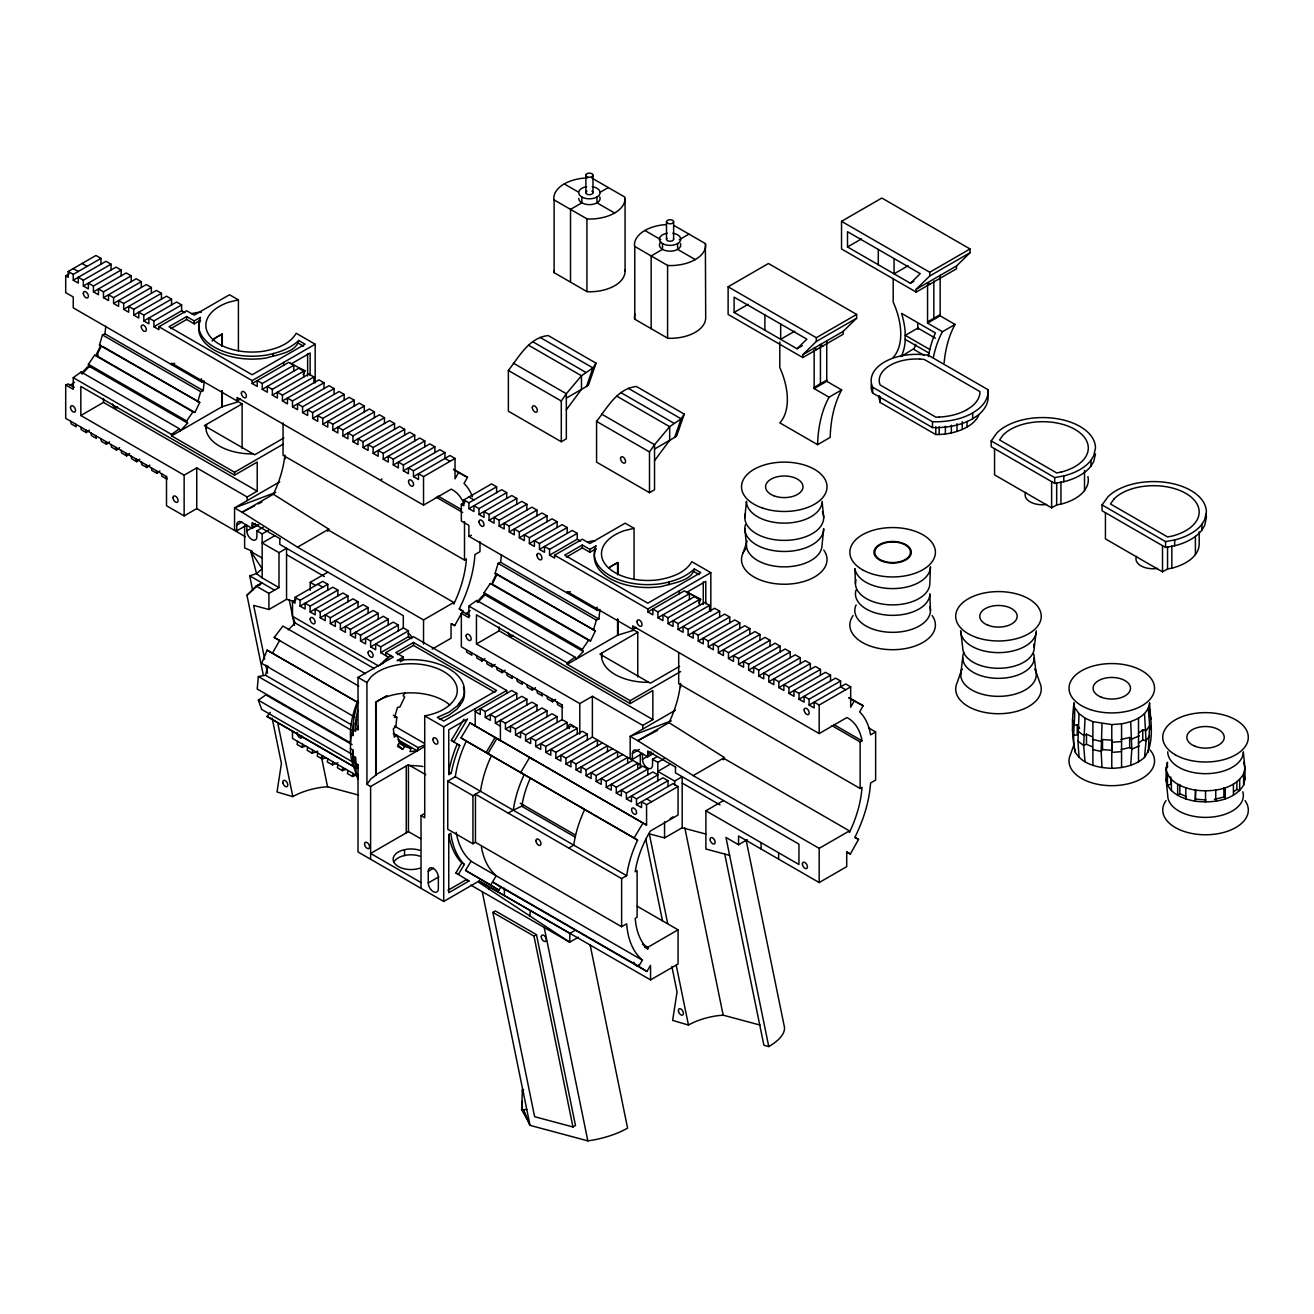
<?xml version="1.0" encoding="UTF-8"?>
<svg xmlns="http://www.w3.org/2000/svg" width="1314" height="1314" viewBox="0 0 1314 1314"><rect width="100%" height="100%" fill="white"/><g stroke="black" fill="none" stroke-linecap="round" stroke-linejoin="round"><path stroke-width="1.5" d="M274.774 535.685L262.176 542.961L278.995 552.668L278.995 587.588L262.176 577.881L262.176 533.895L268.483 530.265M664.112 758.687L657.821 762.317L657.821 780.812M928.16 355.158L987.997 389.7L987.997 395.514A52.445 30.288 0 0 1 977.567 415.503L972.656 418.772A52.445 30.271 0 0 1 932.48 427.576L872.644 393.034L872.644 387.203A45.399 26.214 0 0 1 928.095 355.207M978.963 414.6A44.397 25.639 0 0 1 971.145 424.356C960.977 431.731 948.15 434.54 935.765 434.556L880.117 402.429L879.329 395.925M880.117 402.429L880.117 396.614M932.48 427.576L932.48 421.761L872.644 387.203M935.765 434.556L935.765 426.804M939.198 434.54L939.198 426.787M945.374 433.998L945.374 426.229M951.352 432.963L951.352 425.194M957.019 431.435L957.019 423.683M962.259 429.481L962.259 421.728M967.005 427.099L967.005 421.285M972.656 418.772L972.738 412.908L977.567 409.689A52.445 30.288 0 0 0 987.997 389.7M1121.565 767.573L1121.565 723.833C1133.144 721.764 1148.124 716.229 1149.586 702.76C1150.144 720.433 1155.334 741.95 1144.527 757.39C1135.657 765.405 1123.421 768.017 1111.775 768.312C1098.373 767.885 1082.588 764.6 1075.263 752.134C1071.501 735.971 1072.043 719.136 1073.981 702.76C1076.445 718.922 1071.189 735.758 1075.263 752.134M578.357 937.194L569.701 942.187L489.038 889.102L489.054 886.868M879.329 399.801L879.362 396.056M1092.887 765.389L1092.887 721.665L1085.052 718.183L1079.04 713.666L1075.263 708.41M575.056 930.361L569.898 933.351L569.701 942.187L470.806 885.094M1111.775 768.312L1111.775 724.589L1092.887 721.665M590.117 944.815L627.583 1128.102A52.445 21.402 -11.6 0 1 587.834 1140.864L530.035 1125.375A45.399 18.527 -11.6 0 1 528.852 1122.353L521.658 1109.821L522.43 1089.06M1138.515 761.923L1138.515 718.183M1102.003 723.833L1101.165 751.493L1102.003 767.573M1079.04 757.39L1077.973 741.227L1079.04 713.666M1130.681 765.389L1131.83 749.161L1130.681 721.665M1073.932 713.453L1074.261 709.363M1085.052 718.183L1083.656 745.498L1085.052 761.923M1148.305 752.134L1149.619 725.722L1148.305 708.41M526.766 1109.443L521.658 1109.821L522.381 1101.789M351.709 725.016L265.51 675.248L258.349 676.546L257.216 689.012L350.46 742.837L351.429 732.161M1144.527 757.39L1146.054 740.768L1144.527 713.666M522.348 1101.132L521.658 1109.821M523.087 1093.396L523.448 1089.52M744.841 517.617L746.467 501.307A37.81 21.829 0 0 0 782.635 523.103A37.81 21.829 0 0 0 821.94 503.196M161.458 473.648L161.918 476.259L166.944 479.167L166.5 476.555L65.7 418.361L65.7 384.953L73.256 389.322L73.256 377.676L81.09 371.977L179.361 428.725L180.314 430.811L187.606 423.108L89.336 366.376L88.383 364.274L94.641 355.108L192.928 411.857L194.915 412.465L199.728 402.462L99.453 345.106L102.476 334.939L104.972 333.871L105.793 326.168M197.724 401.854L200.746 391.687L203.243 390.619L204.278 380.994L201.781 382.046L73.256 307.854L73.256 296.964L65.7 292.595L65.7 275.841L69.166 273.838M393.346 715.21L396.844 717.23L395.826 726.872L393.329 728.679L394.348 737.121L396.844 735.314L399.867 741.983L397.879 744.907L402.675 749.374L404.679 746.434L410.937 748.372L410.001 751.575L417.294 750.852L418.23 747.65L424.504 744.989M557.103 702.07L557.547 704.665L562.589 707.589L562.146 704.977L461.345 646.784L461.345 613.375L468.901 617.744L468.901 606.099L476.736 600.399L575.006 657.131L575.959 659.234L583.252 651.53L484.965 594.799L484.028 592.696L490.286 583.531L588.573 640.279L590.561 640.887L595.373 630.884L495.099 573.528L498.105 563.361L500.618 562.293L501.439 554.59M593.37 630.277L596.392 620.109L598.888 619.042L599.923 609.4L597.427 610.468L468.901 536.276L468.901 525.386L461.345 521.017L461.345 504.264L464.811 502.26M960.665 674.525L962.702 657.69M1034.249 647.621L1036.286 630.786M529.739 915.907L530.429 910.651M297.539 741.359L297.095 744.48L302.138 747.387L305.834 746.024M302.138 747.387L302.581 744.266M307.624 747.173L307.164 750.294L312.206 753.201L317.758 751.165M312.206 753.201L312.666 750.08M317.709 752.988L317.249 756.108L322.291 759.032L325.987 757.669M322.291 759.032L322.735 755.895M327.777 758.819L327.334 761.939L332.376 764.847L337.912 762.81M332.376 764.847L332.82 761.726M337.862 764.633L337.402 767.754L342.445 770.661L346.14 769.314M342.445 770.661L342.905 767.54M347.947 770.447L347.487 773.568L352.53 776.492L358.081 774.455M352.53 776.492L352.973 773.355M357.572 779.399L358.016 776.278L292.496 738.435L292.496 730.683M637.241 906.266L678.057 929.819L678.057 964.016L650.545 979.899L650.545 965.363L646.899 971.473L638.719 966.316L642.365 960.189L639.031 956.806A100.324 57.915 -60 0 1 627.041 927.733L626.663 923.791L621.621 926.715L475.454 842.323L472.941 843.785L447.746 829.233L447.746 781.107L455.301 776.738L456.089 771.991A83.833 48.404 -60 0 1 464.975 743.921L466.224 741.195L461.017 737.893L469.985 722.831L500.404 740.685L500.404 720.318L505.447 723.226L536.95 705.043L536.95 710.858M508.222 813.12L513.265 810.212L514.053 805.466A83.833 48.404 -60 0 1 522.923 777.379L524.187 774.669L520.705 772.468L529.69 757.39L533.156 759.607M475.454 842.323L475.454 794.198L621.621 878.59L626.663 875.682L627.451 870.936A83.833 48.404 -60 0 1 636.337 842.849L637.586 840.139L634.104 837.938L487.954 753.546L496.922 738.484L646.57 825.077L646.57 804.694L678.057 786.511L678.057 815.025L650.348 831.039A71.728 41.407 -60 0 0 635.22 871.773L637.109 870.689L637.109 917.238L635.22 918.338A88.202 50.918 -60 0 0 647.818 948.889L644.271 946.836M451.359 740.373L453.888 741.819L467.521 718.939L448.747 729.779L448.747 774.718L451.228 773.273L452.065 769.183A90.962 52.511 -60 0 1 458.964 747.354L459.752 745.531L451.359 740.373L463.957 719.234M915.792 344.317A65.454 37.794 60 0 1 914.15 348.473L901.059 356.603L901.552 355.749A65.454 37.794 60 0 0 905.116 342.034L905.116 331.161A65.454 37.794 60 0 0 901.552 313.34L935.404 332.951L934.927 333.97A171.395 98.961 60 0 0 929.803 349.508L928.883 353.712A171.395 98.961 60 0 0 928.341 356.57M205.97 426.656L205.855 427.149A46.335 26.756 0 0 0 252.173 453.905L253.044 453.839M601.598 655.078L601.5 655.571A46.335 26.756 0 0 0 647.818 682.327L648.673 682.262M1095.498 453.823L1093.724 461.592L1091.031 466.043A52.724 30.436 0 0 1 1063.782 481.745L1054.699 483.404L991.183 446.744L991.183 440.913L997.03 432.782A52.724 30.436 0 0 1 1056.39 418.608A52.724 30.436 0 0 1 1095.465 448.008L1093.724 455.777L1091.031 460.212A52.724 30.436 0 0 1 1063.782 475.931L1054.699 477.59L991.183 440.913M1242.765 791.767A37.81 21.829 0 0 1 1208.831 817.308A37.81 21.829 0 0 1 1167.735 795.561L1166.093 779.235L1166.093 768.148L1167.44 762.268L1167.44 767.803M1195.789 789.96L1195.329 801.228C1183.257 799.076 1167.62 793.295 1166.093 779.235M1166.093 768.148C1167.62 782.208 1183.257 787.989 1195.329 790.141L1195.329 801.228C1212.296 803.232 1233.747 800.965 1243.619 785.131L1243.619 774.045L1244.966 768.148L1243.34 751.838A37.81 21.829 0 0 1 1205.529 773.667A37.81 21.829 0 0 1 1167.735 751.838M1243.619 785.131L1244.966 779.235L1244.966 768.148L1243.619 762.268M265.51 675.248L267.892 665.853M566.334 398.109L586.504 386.464L592.926 367.904L596.047 363.19L548.168 335.546C528.967 337.714 519.112 356.735 508.37 370.466L508.37 411.2L561.292 441.75L566.334 438.843L566.334 393.74L581.461 375.755L592.926 367.904L540.005 337.353M596.047 363.19L588.491 385.018L586.504 386.464M654.536 449.027L674.69 437.398L681.128 418.821L684.249 414.107L636.37 386.464C617.169 388.632 607.314 407.652 596.572 421.383L596.572 462.134L649.494 492.684L654.536 489.777L654.536 444.674L669.664 426.672L681.128 418.821L628.207 388.271M684.249 414.107L676.694 435.936L674.69 437.398M742.968 553.145L747.157 541.105M1074.064 744.282L1070.467 754.597A42.771 24.687 0 0 0 1115.98 785.558A42.771 24.687 0 0 0 1150.128 750.064M356.948 701.857L267.087 650.151L261.7 663.373L354.928 717.214M327.777 531.332L328.796 529.148L273.345 494.228L242.105 512.263L234.549 507.894L234.549 529.575L236.75 530.856L246.818 525.042L246.818 530.856A7.128 4.123 60 0 0 251.861 539.578A7.128 4.123 60 0 0 256.903 536.67L256.903 530.856L263.211 527.21M657.279 756.552L652.549 759.278L652.549 765.093A7.128 4.123 60 0 1 647.506 768A7.128 4.123 60 0 1 642.464 759.278L642.464 753.464L632.395 759.278L630.178 757.997L630.178 736.316L637.75 740.685L668.99 722.651L724.425 757.57L723.423 759.738L723.423 758.145L849.419 830.891L849.419 832.485A88.202 50.918 -60 0 0 862.017 787.382L860.128 788.482L678.697 683.723L678.697 653.37M747.206 839.712L738.55 844.721L738.55 835.983L819.18 882.548L846.709 866.649L846.709 852.096L850.355 854.018L858.518 839.416L854.872 837.494L858.206 830.267A100.324 57.915 -60 0 0 870.197 787.349L870.591 782.963L875.633 780.056L875.633 731.947L868.57 727.874M100.718 345.467L96.71 353.795L98.238 355.223M94.641 355.108L96.645 355.733L101.441 345.73L99.453 345.106M492.356 582.217L496.363 573.889M490.286 583.531L492.29 584.155L497.086 574.152L595.373 630.884M273.345 494.228L274.051 492.75A82.01 47.337 -60 0 0 284.58 457.584M668.99 722.651L669.697 721.172A82.01 47.337 -60 0 0 680.209 686.007M303.041 374.424L304.996 370.942L302.483 369.48M472.383 496.692A83.833 48.404 -60 0 0 465.271 484.767L464.006 483.503L467.488 477.294L458.52 472.58L455.038 478.805L455.038 458.438L449.996 455.515L413.467 476.621L413.467 470.79L444.97 452.607L444.97 458.438L449.996 461.345M432.142 649.149L451.063 638.226L451.063 623.674L454.71 625.595L462.873 610.994L459.358 608.957M698.687 602.847L700.641 599.365L686.187 591.645M875.633 731.947L870.591 734.855L869.802 731.011A83.833 48.404 -60 0 0 860.916 713.19L859.652 711.925L863.134 705.717L854.166 701.003L850.684 707.228L850.684 686.861L845.641 683.937L809.096 705.043L809.096 699.212L840.599 681.03L840.599 686.861L845.641 689.768M272.507 653.107L279.668 640.444L274.248 637.487L282.871 626.022L365.555 673.754M447.746 781.107L472.941 795.66L480.497 791.291L481.285 786.544A83.833 48.404 -60 0 1 490.171 758.474L491.436 755.747L486.213 752.446L495.181 737.384M455.892 872.907L458.422 874.352L464.335 864.415L463.53 863.577A107.452 62.037 -60 0 1 451.228 836.246L450.801 833.273L448.747 834.472L448.747 892.732L468.983 881.037L455.892 872.907L461.822 862.953L461 862.132A107.452 62.037 -60 0 1 448.715 834.784M638.719 966.316L492.569 881.924L500.733 887.098L498.909 890.153L465.55 870.443L471.02 861.245L467.669 857.878A100.324 57.915 -60 0 1 456.204 832.353M498.909 890.153L490.746 884.979L496.216 875.797L492.881 872.43A100.324 57.915 -60 0 1 481.4 846.906M634.104 837.938L643.088 822.876M994.55 448.682L994.55 474.88L1051.627 507.828L1056.67 504.921L1060.956 504.133A45.579 26.313 0 0 0 1084.51 490.549L1086.76 486.821A45.579 26.313 0 0 0 1087.926 476.588M1102.068 504.937L1165.567 541.598L1174.667 539.955A52.724 30.436 0 0 0 1201.932 524.237L1204.61 519.786L1206.367 512.017A52.724 30.436 0 0 0 1167.275 482.616A52.724 30.436 0 0 0 1107.965 496.807L1102.068 504.937L1102.068 510.752L1165.567 547.429L1174.667 545.77A52.724 30.436 0 0 0 1201.932 530.051L1204.61 525.616L1206.367 517.847A52.724 30.436 0 0 0 1205.907 513.873M187.606 423.108L186.654 421.022L192.928 411.857M405.238 692.577L403.152 695.632L404.679 697.061L399.867 707.063L397.551 707.293L394.529 717.46L396.844 717.23M583.252 651.53L582.299 649.444L588.573 640.279M561.292 441.75L561.292 401.016L566.334 393.74L513.413 363.19M649.494 492.684L649.494 451.934L654.536 444.674L601.615 414.107M298.705 340.523C289.786 348.949 277.895 352.973 266.036 355.158A53.513 30.895 0 0 1 200.484 317.331L194.226 320.945L186.654 316.575L169.013 326.759L252.173 374.769L305.094 344.219L298.705 340.523C296.011 352.842 276.269 354.731 266.036 358.065A53.513 30.895 0 0 1 200.484 320.238L194.226 323.852L186.654 319.483L170.787 328.648M425.769 774.718L408.424 764.699L370.614 786.511L366.935 784.376L366.935 682.541L370.811 677.121A46.335 26.756 0 0 1 428.676 665.771A46.335 26.756 0 0 1 455.695 697.406C449.454 708.574 436.708 713.666 424.718 715.9L424.718 817.751L421.022 815.616L421.022 888.363M366.935 784.376L370.811 778.956L376.001 775.063L376.001 702.317L378.186 700.674A46.335 26.756 0 0 1 449.799 705.027M694.334 568.946C685.432 577.372 673.54 581.396 661.681 583.58A53.513 30.895 0 0 1 596.113 545.753L589.855 549.367L582.299 544.998L564.659 555.181L647.818 603.192L700.74 572.641L694.334 568.946C691.64 581.264 671.914 583.153 661.681 586.487A53.513 30.895 0 0 1 596.113 548.661L589.855 552.274L582.299 547.905L566.433 557.07M1114.124 498.86L1110.461 503.968L1167.555 536.933L1171.842 536.145A45.596 26.329 0 0 0 1187.593 494.475A45.596 26.329 0 0 0 1114.091 498.86M1121.499 741.572L1112.252 742.279L1111.775 740.242L1102.528 739.536L1101.165 741.441L1092.525 739.371M1102.528 739.536L1102.528 749.604L1101.165 751.493L1092.525 749.44M1149.619 725.722L1146.054 730.699L1142.753 729.911L1138.499 733.13M1149.619 735.774L1146.054 740.768L1142.753 739.979L1138.499 743.182M1195.329 790.141C1212.296 792.145 1233.747 789.878 1243.619 774.045M566.334 409.754L581.461 389.387L581.461 375.755L528.54 345.204M654.536 460.672L669.664 440.305L669.664 426.672L616.742 396.122M355.174 767.573L267.087 716.475L270.306 712.336M259.301 585.502L261.798 582.825L256.197 586.06L246.966 595.275L263.375 675.363M81.419 373.357L88.367 366.015L89.894 367.444M89.336 366.376L82.043 374.079L81.09 371.977M477.048 601.779L483.995 594.437M477.672 602.502L484.965 594.799M288.275 629.882L295.157 622.935L292.496 616.282L292.496 601.746L295.962 599.742M258.71 584.599L246.966 595.275M797.023 348.752L806.845 339.16L734.115 297.161L734.115 312.436L797.023 348.752L802.279 345.713M802.805 357.556L802.805 354.698L816.322 341.476L856.646 318.202L856.646 314.44L768.444 263.506L728.12 286.797L728.12 314.44L802.805 357.556L843.128 334.282L843.128 331.424L856.646 318.202M910.421 283.282L920.243 273.69L847.514 231.691L847.514 246.966L910.421 283.282L913.936 281.262M916.203 292.086L916.203 289.228L929.721 276.006L970.044 252.731L970.044 248.97L881.842 198.036L841.535 221.327L841.535 248.97L916.203 292.086L956.526 268.795L956.526 265.954L970.044 252.731M80.827 427.099L81.271 429.694L86.313 432.602L89.385 430.171M100.981 438.728L101.424 441.34L106.467 444.247L109.555 441.816M111.066 444.543L111.509 447.154L116.552 450.061L119.623 447.631M121.134 450.373L121.594 452.969L126.637 455.876L129.708 453.461M131.219 456.188L131.679 458.8L136.705 461.707L139.793 459.276M141.304 462.002L141.748 464.614L146.79 467.521L149.878 465.09M151.373 467.833L151.833 470.428L156.875 473.336L159.947 470.921M476.456 655.505L476.916 658.117L481.959 661.024L485.03 658.593M486.541 661.336L486.985 663.931L492.027 666.839L495.115 664.424M496.626 667.151L497.07 669.762L502.112 672.669L505.2 670.239M526.865 684.61L527.308 687.222L532.351 690.129L535.439 687.698M547.018 696.256L547.478 698.851L552.521 701.758L555.592 699.344M1179.824 784.474L1179.824 793.705L1177.656 795.348L1177.656 784.261M1233.731 791.734L1236.852 789.369L1236.852 781.978M70.02 385.511L74.487 382.243M283.2 444.165L234.549 472.252L171.543 435.887L171.543 434.425L179.361 428.725M465.665 613.934L470.133 610.665M680.586 671.585L630.178 700.674L567.188 664.309L567.188 662.847L575.006 657.131M354.928 763.303L261.7 709.461L258.349 700.165L265.871 694.86L352.07 744.627M967.005 409.64L971.145 406.897A44.397 25.639 0 0 0 979.899 393.576L979.948 391.605L924.3 359.461L919.734 359.018M251.664 550.993L244.618 547.905L244.618 525.682M65.7 275.841L68.213 277.287L68.213 271.472L95.938 255.474L100.981 258.382L100.981 264.196M68.213 271.472L73.256 274.38L100.981 258.382M73.256 274.38L73.256 280.211L106.023 261.289L111.066 264.196L111.066 270.027M73.256 280.211L78.298 283.118L78.298 277.287L83.34 280.211L111.066 264.196M83.34 280.211L83.34 286.025L116.108 267.103L121.134 270.027L121.134 275.841M83.34 286.025L88.383 288.932L88.383 283.118L93.425 286.025L121.134 270.027M93.425 286.025L93.425 291.839L126.177 272.934L131.219 275.841L131.219 281.656M93.425 291.839L98.468 294.747L98.468 288.932L103.494 291.839L131.219 275.841M103.494 291.839L103.494 297.67L136.262 278.749L141.304 281.656L141.304 287.47M103.494 297.67L108.536 300.577L108.536 294.747L113.579 297.67L141.304 281.656M113.579 297.67L113.579 303.485L146.347 284.563L151.373 287.47L151.373 293.301M113.579 303.485L118.621 306.392L118.621 300.577L123.664 303.485L151.373 287.47M123.664 303.485L123.664 309.299L156.415 290.394L161.458 293.301L161.458 299.116M123.664 309.299L128.706 312.206L128.706 306.392L133.732 309.299L161.458 293.301M133.732 309.299L133.732 315.13L166.5 296.208L171.543 299.116L171.543 304.93M133.732 315.13L138.775 318.037L138.775 312.206L143.817 315.114L171.543 299.116M143.817 315.114L143.817 320.945L176.585 302.023L181.628 304.93L181.628 310.761L153.902 326.759L153.902 320.945L181.628 304.93M153.902 326.759L158.945 329.666L158.945 326.759L186.654 310.761L194.226 315.114L229.507 294.747L238.409 299.888L238.409 350.822M80.827 415.52L103.494 402.413L257.216 491.173L257.216 462.068L234.549 475.159L80.827 386.415L80.827 415.52L184.141 475.159L196.739 467.883L247.147 496.988L257.216 491.173M214.083 338.569L222.28 334.232L222.28 346.354M158.945 326.759L252.173 380.6L315.179 344.219L315.179 382.801M252.173 380.6L252.173 383.507L288.719 362.401L293.761 365.308L293.761 371.139M291.363 363.797L310.137 352.957L310.137 375.426M171.543 435.887L221.935 406.782L238.409 401.739L242.105 403.874L242.105 448.485M252.173 383.507L257.216 386.415L257.216 380.6L262.258 383.507L293.761 365.308M174.663 363.255L171.543 364.586L171.543 363.14L237.062 400.967L240.462 398.996M600.219 192.238L608.316 187.557M262.258 383.507L262.258 389.322L298.804 368.232L303.846 371.139L303.846 376.954M242.105 403.874L204.294 425.703L254.702 454.792L283.906 437.923M262.258 389.322L267.3 392.229L267.3 386.415L272.343 389.322L303.846 371.139M272.343 389.322L272.343 395.136L308.889 374.047L313.915 376.954L313.915 382.768M272.343 395.136L277.385 398.06L277.385 392.229L282.428 395.136L313.915 376.954M282.428 395.136L282.428 400.967L318.957 379.861L324 382.768L324 388.599M282.428 400.967L287.454 403.874L287.454 398.06L292.496 400.967L324 382.768M292.496 400.967L292.496 406.782L329.042 385.692L334.085 388.599L334.085 394.414M292.496 406.782L297.539 409.689L297.539 403.874L302.581 406.782L334.085 388.599M302.581 406.782L302.581 412.596L339.127 391.506L344.169 394.414L344.169 400.228M302.581 412.596L307.624 415.503L307.624 409.689L312.666 412.596L344.169 394.414M312.666 412.596L312.666 418.427L349.195 397.321L354.238 400.228L354.238 406.059M312.666 418.427L317.709 421.334L317.709 415.503L322.735 418.427L354.238 400.228M322.735 418.427L322.735 424.241L359.28 403.152L364.323 406.059L364.323 411.873M322.735 424.241L327.777 427.149L327.777 421.334L332.82 424.241L364.323 406.059M166.5 476.555L166.5 505.726L184.141 515.909L196.739 508.633L245.455 536.753M332.82 424.241L332.82 430.056L369.365 408.966L374.408 411.873L374.408 417.688M332.82 430.056L337.862 432.963L337.862 427.149L342.905 430.056L374.408 411.873M679.239 239.723L688.963 234.106M342.905 430.056L342.905 435.887L379.434 414.781L384.476 417.688L384.476 423.519M342.905 435.887L347.947 438.794L347.947 432.963L352.973 435.887L384.476 417.688M279.783 481.778L234.549 507.894L275.677 492.405M352.973 435.887L352.973 441.701L389.519 420.595L394.561 423.519L394.561 429.333M352.973 441.701L358.016 444.608L358.016 438.794L363.058 441.701L394.561 423.519M363.058 441.701L363.058 447.516L399.604 426.426L404.646 429.333L404.646 435.148M236.75 530.856L236.75 525.042L241.99 522.003M363.058 447.516L368.101 450.423L368.101 444.608L373.143 447.516L404.646 429.333M373.143 447.516L373.143 453.346L409.689 432.24L414.715 435.148L414.715 440.978M252.091 525.501L255.458 523.563M246.818 530.856L257.413 524.746M236.75 525.042A7.128 4.123 60 0 1 243.09 523.071L252.091 528.409L258.825 524.532M373.143 453.346L378.186 456.254L378.186 450.423L383.228 453.346L414.715 435.148M383.228 453.346L383.228 459.161L419.757 438.055L424.8 440.978L424.8 446.793M383.228 459.161L388.254 462.068L388.254 456.254L393.297 459.161L424.8 440.978M393.297 459.161L393.297 464.975L429.842 443.886L434.885 446.793L434.885 452.607M393.297 464.975L398.339 467.883L398.339 462.068L403.382 464.975L434.885 446.793M403.382 464.975L403.382 470.79L439.927 449.7L444.97 452.607M278.995 552.668L286.551 548.299L286.551 599.315L268.927 609.499L253.668 605.409L264.689 659.185M254.702 505.726L242.105 512.263L297.539 547.182L328.796 529.148M413.467 476.621L418.509 479.528L418.509 473.713L423.535 476.621L455.038 458.438M734.115 312.436L748.142 304.339M847.514 246.966L861.541 238.869M268.927 609.499L268.91 593.402L278.995 587.588M237.062 400.967L237.062 397.469L423.535 505.134L451.26 489.137A71.728 41.407 -60 0 1 463.349 502.342M310.235 590.314L310.235 582.348L327.876 572.165M292.496 601.746L295.026 603.192L295.026 597.377L322.735 581.379L327.777 584.287L327.777 590.101M461.345 504.264L463.858 505.709L463.858 499.895L491.584 483.897L496.626 486.804L496.626 492.619M295.026 597.377L300.068 600.284L327.777 584.287M463.858 499.895L468.901 502.802L496.626 486.804M300.068 600.284L300.068 606.099L332.82 587.194L337.862 590.101L337.862 595.915M468.901 502.802L468.901 508.633L501.669 489.711L506.695 492.619L506.695 498.433M300.068 606.099L305.094 609.023L305.094 603.192L310.137 606.099L337.862 590.101M468.901 508.633L473.943 511.54L473.943 505.709L478.986 508.633L506.695 492.619M794.707 331.21L780.68 339.308L780.68 324.049M908.105 265.74L894.078 273.838L894.078 258.579M310.137 606.099L310.137 611.93L342.905 593.008L347.947 595.915L347.947 601.746M478.986 508.633L478.986 514.447L511.737 495.526L516.78 498.433L516.78 504.264M310.137 611.93L315.179 614.837L315.179 609.023L320.222 611.93L347.947 595.915M478.986 514.447L484.028 517.355L484.028 511.54L489.054 514.447L516.78 498.433M320.222 611.93L320.222 617.744L352.973 598.823L358.016 601.746L358.016 607.561M489.054 514.447L489.054 520.262L521.822 501.357L526.865 504.264L526.865 510.078M320.222 617.744L325.264 620.651L325.264 614.837L330.307 617.744L358.016 601.746M489.054 520.262L494.097 523.169L494.097 517.355L499.139 520.262L526.865 504.264M728.12 286.797L816.322 337.714L856.646 314.44M841.535 221.327L929.721 272.244L970.044 248.97M330.307 617.744L330.307 623.559L363.058 604.654L368.101 607.561L368.101 613.375M499.139 520.262L499.139 526.093L531.907 507.171L536.95 510.078L536.95 515.893M802.805 354.698L843.128 331.424M916.203 289.228L956.526 265.954M330.307 623.559L335.349 626.466L335.349 620.651L340.375 623.559L368.101 607.561M499.139 526.093L504.182 529L504.182 523.169L509.224 526.093L536.95 510.078M340.375 623.559L340.375 629.39L373.143 610.468L378.186 613.375L378.186 619.206M509.224 526.093L509.224 531.907L541.976 512.986L547.018 515.893L547.018 521.724M283.052 422.911L283.052 455.301L464.499 560.06L466.388 558.959A88.202 50.918 -60 0 1 453.79 604.062L453.79 602.469L327.777 529.723M340.375 629.39L345.418 632.297L345.418 626.466L350.46 629.39L378.186 613.375M509.224 531.907L514.267 534.814L514.267 529L519.309 531.907L547.018 515.893M350.46 629.39L350.46 635.204L383.228 616.282L388.254 619.206L388.254 625.021M519.309 531.907L519.309 537.722L552.061 518.816L557.103 521.724L557.103 527.538M350.46 635.204L355.503 638.111L355.503 632.297L360.545 635.204L388.254 619.206M519.309 537.722L524.335 540.629L524.335 534.814L529.378 537.722L557.103 521.724M360.545 635.204L360.545 641.018L393.297 622.113L398.339 625.021L398.339 630.835M529.378 537.722L529.378 543.536L562.146 524.631L567.188 527.538L567.188 533.353M360.545 641.018L365.588 643.926L365.588 638.111L370.614 641.018L398.339 625.021M529.378 543.536L534.42 546.46L534.42 540.629L539.463 543.536L567.188 527.538M814.154 387.384L826.752 380.107M927.553 321.914L940.151 314.637M814.154 350.066L814.154 388.583L826.752 381.306L841.65 389.913A164.891 95.199 60 0 0 830.185 437.381L817.587 444.658L779.793 422.829A58.949 34.033 60 0 0 779.793 367.542L779.793 342.001M927.553 284.596L927.553 323.113L940.151 315.836L955.048 324.443A164.891 95.199 60 0 0 944.125 362.894M370.614 641.018L370.614 646.849L403.382 627.928L408.424 630.835L408.424 636.666L380.699 652.664L380.699 646.849L408.424 630.835M539.463 543.536L539.463 549.367L572.231 530.445L577.257 533.353L577.257 539.183L549.548 555.181L549.548 549.367L577.257 533.353M297.539 547.182L423.535 619.929L453.79 602.469M385.741 655.571L385.741 652.664L413.467 636.666L506.695 690.491L506.695 693.398M549.548 555.181L554.59 558.089L554.59 555.181L582.299 539.183L589.855 543.536L625.136 523.169L634.054 528.31L634.054 579.244M817.587 444.658A164.891 95.199 60 0 1 829.052 397.189L841.65 389.913M933.383 357.392A164.891 95.199 60 0 1 942.45 331.719L955.048 324.443M403.382 657.033L397.124 660.646A53.513 30.895 0 0 1 462.627 698.49L457.288 705.947L448.78 712.336L437.299 717.345L443.705 721.041L496.626 690.491L413.467 642.48L395.826 652.664L403.382 657.033L403.382 659.94L400.244 661.747M357.802 710.233A66.143 38.188 -60 0 0 355.503 728.284L358.016 729.746L358.016 677.4L393.297 657.033L385.741 652.664M397.584 654.553L413.467 645.388L494.852 692.379M376.001 775.063L375.656 702.136L387.072 695.549M476.456 643.942L499.139 630.835L652.861 719.596L652.861 690.491L630.178 703.581L476.456 614.837L476.456 643.942L579.786 703.581L592.384 696.305L642.776 725.41L652.861 719.596M609.729 566.991L617.909 562.655L617.909 574.776M972.656 412.941L972.738 412.908A52.445 30.288 0 0 1 932.579 421.728M424.718 715.9L443.705 726.856L506.695 690.491M554.59 555.181L647.818 609.023L710.825 572.641L710.825 611.207M647.818 609.023L647.818 611.93L684.364 590.824L689.407 593.731L689.407 599.562M375.656 774.882L424.307 746.795M516.78 693.398L511.737 690.491L475.208 711.58L480.234 714.504L480.234 708.673L485.277 711.58L516.78 693.398L516.78 699.212M567.188 664.309L617.58 635.204L634.054 630.162L637.75 632.297L637.75 676.907M647.818 611.93L652.861 614.837L652.861 609.023L657.903 611.93L689.407 593.731M570.309 591.678L567.188 593.008L567.188 591.563L632.707 629.39L636.107 627.419M485.277 711.58L485.277 717.411L521.822 696.305L526.865 699.212L526.865 705.043M657.903 611.93L657.903 617.744L694.449 596.655L699.475 599.562L699.475 605.376M637.75 632.297L599.94 654.126L650.348 683.214L679.552 666.346M485.277 717.411L490.319 720.318L490.319 714.504L495.362 717.411L526.865 699.212M657.903 617.744L662.946 620.651L662.946 614.837L667.988 617.744L699.475 599.562M495.362 717.411L495.362 723.226L531.907 702.136L536.95 705.043M667.988 617.744L667.988 623.559L704.518 602.469L709.56 605.376L709.56 611.191M667.988 623.559L673.031 626.466L673.031 620.651L678.057 623.559L709.56 605.376M505.447 723.226L505.447 729.04L541.976 707.95L547.018 710.858L547.018 716.672M678.057 623.559L678.057 629.39L714.602 608.283L719.645 611.191L719.645 617.022M505.447 729.04L510.489 731.947L510.489 726.133L515.515 729.04L547.018 710.858M678.057 629.39L683.099 632.297L683.099 626.466L688.142 629.39L719.645 611.191M515.515 729.04L515.515 734.871L552.061 713.765L557.103 716.672L557.103 722.503M688.142 629.39L688.142 635.204L724.687 614.114L729.73 617.022L729.73 622.836M515.515 734.871L520.558 737.778L520.558 731.947L525.6 734.871L557.103 716.672M688.142 635.204L693.184 638.111L693.184 632.297L698.227 635.204L729.73 617.022M525.6 734.871L525.6 740.685L562.146 719.596L567.188 722.503L567.188 728.317M698.227 635.204L698.227 641.018L734.756 619.929L739.798 622.836L739.798 628.65M525.6 740.685L530.642 743.593L530.642 737.778L535.685 740.685L567.188 722.503M698.227 641.018L703.269 643.926L703.269 638.111L708.295 641.018L739.798 622.836M535.685 740.685L535.685 746.5L572.231 725.41L577.257 728.317L577.257 734.132M708.295 641.018L708.295 646.849L744.841 625.743L749.883 628.65L749.883 634.481M421.022 815.616L424.455 813.629M535.685 746.5L540.727 749.407L540.727 743.593L545.77 746.5L577.257 728.317M708.295 646.849L713.338 649.757L713.338 643.926L718.38 646.849L749.883 628.65M420.595 838.644L408.424 831.614L370.614 853.443L421.022 882.548M545.77 746.5L545.77 752.331L582.299 731.225L587.342 734.132L587.342 739.963M718.38 646.849L718.38 652.664L754.926 631.574L759.968 634.481L759.968 640.296M545.77 752.331L550.796 755.238L550.796 749.407L555.838 752.331L587.342 734.132M718.38 652.664L723.423 655.571L723.423 649.757L728.465 652.664L759.968 634.481M555.838 752.331L555.838 758.145L592.384 737.055L592.384 696.305M728.465 652.664L728.465 658.478L765.011 637.389L770.037 640.296L770.037 646.11M555.838 758.145L560.881 761.052L560.881 755.238L565.923 758.145L597.427 739.963L597.427 745.777M728.465 658.478L733.508 661.385L733.508 655.571L738.55 658.478L770.037 640.296M565.923 758.145L565.923 763.96L602.469 742.87M738.55 658.478L738.55 664.309L775.079 643.203L780.122 646.11L780.122 651.941M565.923 763.96L570.966 766.867L570.966 761.052L576.008 763.96L607.495 745.777L607.495 751.592M738.55 664.309L743.576 667.216L743.576 661.385L748.619 664.309L780.122 646.11M675.429 710.201L630.178 736.316L671.323 720.828M576.008 763.96L576.008 769.79L612.538 748.684M748.619 664.309L748.619 670.124L785.164 649.017L790.207 651.941L790.207 657.756M523.711 805.219L513.265 810.212M576.008 769.79L581.034 772.698L581.034 766.867L586.077 769.79L617.58 751.592L617.58 757.422M748.619 670.124L753.661 673.031L753.661 667.216L758.704 670.124L790.207 651.941M586.077 769.79L586.077 775.605L622.622 754.499M758.704 670.124L758.704 675.938L795.249 654.848L800.292 657.756L800.292 663.57M428.265 871.313A7.128 4.123 60 0 1 433.308 868.39A7.128 4.123 60 0 1 438.35 877.128L438.35 888.757A7.128 4.123 60 0 1 433.308 891.68A7.128 4.123 60 0 1 428.265 882.942L428.265 871.313L433.521 868.275M632.395 759.278L632.395 753.464L639.392 749.423M586.077 775.605L591.119 778.512L591.119 772.698L596.162 775.605L627.665 757.422L627.665 763.237M758.704 675.938L763.746 678.845L763.746 673.031L768.789 675.938L800.292 657.756M596.162 775.605L596.162 781.419L632.707 760.33M768.789 675.938L768.789 681.752L805.318 660.663L810.36 663.57L810.36 669.401M647.736 753.924L651.103 751.986M428.265 882.942L438.843 876.832M642.464 759.278L653.058 753.168M632.395 753.464A7.128 4.123 60 0 1 638.735 751.493L647.736 756.831L652.779 753.924M596.162 781.419L601.204 784.327L601.204 778.512L606.247 781.419L637.75 763.237L637.75 769.051M768.789 681.752L773.831 684.676L773.831 678.845L778.857 681.752L810.36 663.57M606.247 781.419L606.247 787.25L642.776 766.144L647.818 769.051L647.818 774.882M778.857 681.752L778.857 687.583L815.403 666.477L820.445 669.401L820.445 675.215M606.247 787.25L611.289 790.157L611.289 784.327L616.315 787.234L647.818 769.051M778.857 687.583L783.9 690.491L783.9 684.676L788.942 687.583L820.445 669.401M447.91 890.301L466.454 879.592L468.983 881.037M616.315 793.065L652.861 771.959L657.903 774.882L626.4 793.065L621.358 790.157L621.358 795.972L616.315 793.065L616.315 787.234M788.942 687.583L788.942 693.398L825.488 672.308L830.53 675.215L830.53 681.03M670.419 764.107L657.821 771.384L674.64 781.091L682.196 776.722L682.196 827.738L664.556 837.921L649.313 833.832L667.676 923.463M788.942 693.398L793.985 696.305L793.985 690.491L799.027 693.398L830.53 675.215M357.769 700.888A66.143 38.188 -60 0 0 350.46 734.115L350.46 748.652L352.973 750.113L352.973 755.928L355.503 757.39L355.503 763.204L358.016 764.666L358.016 851.981L443.705 901.453L479.183 880.971L650.545 979.899M626.4 793.065L626.4 798.879L662.946 777.789L667.988 780.697L667.988 786.511M799.027 693.398L799.027 699.212L835.556 678.123L840.599 681.03M626.4 798.879L631.443 801.786L631.443 795.972L636.485 798.879L667.988 780.697M636.485 798.879L636.485 804.694L673.031 783.604L678.057 786.511M657.542 730.403L637.75 740.685L693.184 775.605L724.425 757.57M568.699 848.039L573.742 845.132L574.53 840.385A83.833 48.404 -60 0 1 583.416 812.298L584.664 809.588L581.199 807.387M809.096 705.043L814.138 707.95L814.138 702.136L819.18 705.043L850.684 686.861M492.881 912.392L495.394 910.931L536.473 934.648L575.483 1125.507L572.97 1126.969L534.634 1116.703L492.881 912.392L533.96 936.11L572.97 1126.969M670.173 818.589L673.146 816.865M632.707 629.39L632.707 625.891L819.18 733.557L846.906 717.559A71.728 41.407 -60 0 1 862.017 740.833L860.128 741.917L831.91 725.624M729.615 855.365L705.881 849.008L705.881 810.771L723.521 800.587M1105.435 512.706L1105.435 538.888L1162.512 571.853L1167.555 568.946L1171.842 568.157L1171.842 546M533.96 936.11L536.473 934.648M642.497 944.208L647.818 947.279L678.057 929.819M693.184 775.605L819.18 848.351L849.419 830.891M258.3 503.853L261.897 501.981M222.28 334.232L219.422 335.497A46.335 26.756 0 0 0 212.063 341.032M617.909 562.655L615.067 563.92A46.335 26.756 0 0 0 608.957 568.272M439.549 719.333L448.78 715.243L457.288 708.854L462.643 701.397A53.513 30.895 0 0 0 463.431 687.37M1092.049 736.661L1086.481 734.197L1083.656 735.446L1077.973 731.175M1092.049 746.713L1086.481 744.25L1083.656 745.498L1077.973 741.227M1139.238 735.824L1131.83 739.109L1129.662 737.483L1121.039 739.536M1139.238 745.892L1131.83 749.161L1129.662 747.535L1121.039 749.604M65.7 384.953L68.197 383.902L74.241 387.384M468.901 536.276L471.398 535.209M461.345 613.375L463.842 612.324L469.886 615.806M251.894 551.124L250.81 551.486L256.509 573.61L262.176 577.881M252.682 590.413L249.709 575.828L256.509 573.61L262.176 568.748L250.81 551.486L262.176 558.039M238.409 299.888L229.014 302.138A46.335 26.756 0 0 0 209.386 335.546A46.335 26.756 0 0 0 264.18 351.15C276.236 348.801 289.622 344.465 296.192 333.263L315.179 344.219M634.054 528.31L624.659 530.56A46.335 26.756 0 0 0 605.015 563.969A46.335 26.756 0 0 0 659.809 579.573C671.881 577.224 685.251 572.888 691.837 561.686L710.825 572.641M1214.382 799.339L1223.892 797.056L1225.256 798.961L1225.256 787.874M1060.956 472.137L1056.67 472.909L999.593 439.96L1003.255 434.852A45.596 26.329 0 0 1 1076.708 430.466A45.596 26.329 0 0 1 1060.94 472.137M358.508 795.052L327.547 786.758L322.718 787.185A38.254 15.62 -11.6 0 0 292.825 796.629L277.008 791.964L281.426 763.45L272.129 718.068M759.968 1025.035L723.176 1015.18L718.364 1015.607A38.254 15.62 -11.6 0 0 688.47 1025.051L672.637 1020.387L677.055 991.873L671.881 966.546M410.083 765.651L410.937 765.586A46.335 26.756 0 0 1 422.927 766.505M1079.615 728.252L1077.234 724.934L1073.702 725.197L1072.47 719.858M1111.775 724.589L1121.565 723.833M1121.499 751.641L1112.252 752.347L1111.775 740.242M939.198 417.08L935.765 417.113L880.117 384.969L879.329 382.341A37.383 21.582 0 0 1 919.685 359.05M587.572 177.916A35.642 20.581 0 0 0 553.785 198.463L554.114 199.909L586.931 218.847L589.428 219.044A35.642 20.581 0 0 0 625.07 198.463L624.741 197.034L591.908 178.08M666.346 224.563A35.642 20.581 0 0 0 634.432 245.028L634.761 246.457L667.578 265.412L670.058 265.592A35.642 20.581 0 0 0 705.7 245.028L705.372 243.583L674.197 225.581M553.785 271.21L554.114 272.655L586.931 291.593L589.428 291.79A35.642 20.581 0 0 0 625.07 271.21L625.07 198.463M634.974 314.194A35.642 20.581 0 0 0 634.432 317.774L634.761 319.203L667.578 338.158L670.058 338.339A35.642 20.581 0 0 0 705.7 317.774L705.372 243.583M1102.528 749.604L1111.775 750.294M1195.789 799.191L1206.006 799.963M286.551 599.315L294.435 601.434M682.196 827.738L705.815 834.062M746.089 839.909L784.474 1027.334A52.445 21.418 -11.6 0 1 768.772 1046.568L763.894 1045.271L724.737 854.051M495.099 573.528L497.086 574.152M1236.852 789.369L1239.677 790.634L1239.677 779.531M1179.824 793.705L1186.345 796.596M290.542 363.222L304.996 370.942M700.641 599.365L687.008 592.22L705.782 581.379L705.782 603.849M462.873 610.994L459.227 609.072L462.577 601.845A100.324 57.915 -60 0 0 474.568 558.926L474.945 554.541L479.988 551.634L479.988 541.614M905.231 339.39L929.014 353.072M569.898 933.351L478.986 881.086L478.986 882.499L489.038 889.102M927.553 282.625L930.066 284.087M927.553 323.113L942.45 331.719M935.404 338.191L917.895 328.073L905.297 335.349L929.803 349.508M913.673 349.327L924.317 355.47M564.232 183.911L578.341 192.058M614.624 213.016L596.983 202.832L596.983 197.018M644.862 230.476L660.745 239.641M695.27 259.581L677.63 249.381L677.63 243.566M822.975 345.911L820.445 344.465L820.445 383.737M814.154 348.095L816.667 349.557M814.154 388.583L829.052 397.189M532.581 341.64L585.502 372.19M620.783 392.558L673.704 423.108M508.37 370.466L561.292 401.016M596.572 421.383L649.494 451.934M298.705 343.43L303.501 346.206M694.334 571.853L699.147 574.629M181.628 310.761L184.978 312.699M577.257 539.183L580.624 541.122M453.379 469.147L467.488 477.294M849.025 697.553L863.134 705.717M453.987 469.969L458.52 472.58M848.844 697.931L854.166 701.003M82.076 263.473L87.118 266.381M73.256 268.565L78.298 271.472M468.901 496.988L473.943 499.895M153.902 320.945L148.86 318.037L148.86 323.852L143.817 320.945M413.467 470.79L408.424 467.883L408.424 473.713L403.382 470.79M549.548 549.367L544.505 546.46L544.505 552.274L539.463 549.367M809.096 699.212L804.069 696.305L804.069 702.136L799.027 699.212M438.153 496.117L461.083 509.356M833.799 724.54L862.017 740.833M436.264 497.201L462.725 512.476M104.972 333.871L203.243 390.619M500.618 562.293L598.888 619.042M102.476 334.939L200.746 391.687M498.105 563.361L596.392 620.109M103.198 346.732L199.728 402.462M96.645 355.733L194.915 412.465M492.29 584.155L590.561 640.887M88.383 364.274L186.654 421.022M484.028 592.696L582.299 649.444M73.256 377.676L171.543 434.425M468.901 606.099L567.188 662.847M855.003 837.379L858.518 839.416M451.54 623.772L454.71 625.595M846.824 851.981L850.355 854.018M280.046 538.724L252.091 522.594L252.091 528.409M675.692 767.146L647.736 751.017L647.736 756.831M256.903 530.856L262.176 533.895M652.549 759.278L657.821 762.317M286.551 554.656L324.443 576.534M682.196 783.078L720.072 804.956M592.384 737.055L641.101 765.175M317.709 584.287L322.735 587.194M408.424 636.666L411.775 638.604M310.235 582.348L315.409 585.338M705.881 810.771L798.945 864.497L798.945 844.13L675.462 772.829L675.462 767.015M738.55 844.721L725.952 837.445L768.772 1046.568M646.57 798.879L651.596 801.786M380.699 646.849L375.656 643.926L375.656 649.757L370.614 646.849M646.57 804.694L641.528 801.786L641.528 807.617L636.485 804.694M249.709 575.828L274.527 590.167M380.699 652.664L388.254 657.033A66.143 38.188 -60 0 0 379.943 665.262M495.362 723.226L500.404 726.133M256.197 586.06L268.91 593.402M292.496 616.282L378.711 666.067M469.985 722.831L646.57 825.077M295.157 622.935L374.326 668.645M358.016 677.4L366.935 682.541M461.017 737.893L486.213 752.446M466.224 741.195L637.586 840.139M274.248 637.487L358.837 686.154M459.752 745.531L457.223 744.069L456.451 745.892A90.962 52.511 -60 0 0 449.552 767.721L448.698 771.827L451.228 773.273M267.087 650.151L358.558 702.957M394.479 726.084L424.307 743.313M520.229 803.199L575.548 835.146M575.384 837.232L521.822 806.303A71.728 41.407 -60 0 1 529.969 778.939M393.346 733.278L418.23 747.65M397.978 739.7L417.294 750.852M398.651 741.277L410.937 748.372M399.407 743.396L404.679 746.434M455.301 776.738L626.663 875.682M397.419 746.319L402.675 749.374M357.457 704.123A66.143 38.188 -60 0 0 352.973 729.746L355.503 731.192A66.143 38.188 -60 0 1 356.636 718.742M258.349 676.546L351.594 730.37M350.46 734.115L352.973 735.561A66.143 38.188 -60 0 1 354.107 723.094M258.349 700.165L351.594 753.99M267.087 716.475L355.043 767.261M471.02 861.245L642.365 960.189M461.822 862.953L464.335 864.415M500.733 887.098L646.899 971.473M465.55 870.443L490.746 884.979M528.852 1122.353L523.399 1110.002L530.035 1125.375L482.254 891.697M1243.619 773.355L1244.966 779.235M1150.276 715.752L1151.08 719.316M1150.276 725.821L1151.08 729.385M1072.47 729.911L1073.702 735.265L1077.234 734.986L1077.234 724.934M624.741 269.781L625.07 271.21M684.84 827.935L723.176 1015.18M676.234 965.297L688.47 1025.051M645.716 838.858L662.535 920.933M289.195 599.513L294.5 625.415M321.421 756.88L327.547 786.758M265.904 665.163L267.547 673.129M277.73 722.93L292.825 796.629M544.21 927.47L587.834 1140.864M552.061 699.163L552.521 701.758M541.976 693.349L542.436 695.944L537.393 693.036L536.95 690.425M531.907 687.518L532.351 690.129M521.822 681.703L522.266 684.298L517.24 681.391L516.78 678.796M511.737 675.889L512.197 678.484L507.155 675.577L506.695 672.965M501.669 670.058L502.112 672.669M491.584 664.243L492.027 666.839M481.499 658.429L481.959 661.024M471.414 652.598L471.874 655.21L466.831 652.302L466.388 649.691M156.415 470.741L156.875 473.336M146.347 464.926L146.79 467.521M136.262 459.095L136.705 461.707M126.177 453.281L126.637 455.876M116.108 447.466L116.552 450.061M106.023 441.635L106.467 444.247M95.938 435.821L96.398 438.416L91.356 435.509L90.896 432.914M85.853 430.007L86.313 432.602M75.785 424.176L76.228 426.787L71.186 423.88L70.742 421.268M1034.249 657.69L1036.286 674.525A37.81 21.829 0 0 1 993.532 696.157A37.81 21.829 0 0 1 961.963 668.875L957.167 682.639A42.771 24.687 0 0 0 998.476 713.716A42.771 24.687 0 0 0 1039.785 682.639L1034.989 668.875A37.81 21.829 0 0 1 1036.138 672.62M597.016 607.101L597.427 610.468M201.37 378.678L201.781 382.046M822.071 501.307L823.714 517.617M744.841 528.704L746.467 545.031A37.81 21.829 0 0 0 784.277 566.86A37.81 21.829 0 0 0 822.071 545.031L823.714 528.704A39.436 22.765 0 0 1 780.828 551.387A39.436 22.765 0 0 1 745.432 524.746M1149.175 706.472L1149.701 712.106M917.714 323.885L917.944 329.469M930.443 610.501L929.836 593.862A37.203 21.484 0 0 1 889.381 615.264A37.203 21.484 0 0 1 856.005 590.134M855.43 583.416L854.888 568.617A37.81 21.829 0 0 0 894.276 588.573A37.81 21.829 0 0 0 930.443 566.777L929.836 583.416A37.203 21.484 0 0 1 889.381 604.801A37.203 21.484 0 0 1 856.005 579.671M1233.419 784.261L1233.419 795.348M1223.892 787.825L1223.892 797.056M1215.746 790.141L1215.746 801.228M1205.529 790.929L1205.529 802.016M1201.916 524.237L1201.916 530.051M1199.189 531.94L1199.189 544.029A45.629 26.346 0 0 1 1171.809 568.174M1195.395 536.424L1195.395 554.557M1185.819 787.874L1185.819 798.961M1174.667 539.955L1174.667 545.77M1171.382 779.531L1171.382 790.634M1170.741 776.952L1170.741 784.343L1167.44 785.131L1167.44 774.045M1167.555 546.772L1167.555 568.946M1165.567 541.598L1165.567 547.429M1162.512 545.655L1162.512 571.853M1142.753 729.911L1142.753 739.979M1129.662 737.483L1129.662 747.535M1091.031 460.212L1091.031 466.043M1086.481 734.197L1086.481 744.25M1084.51 470.396L1084.51 490.549M1063.782 475.931L1063.782 481.745M1060.956 481.975L1060.956 504.133M1056.67 482.764L1056.67 504.921M1054.699 477.59L1054.699 483.404M1051.627 481.647L1051.627 507.828M940.151 275.349L940.151 315.836M933.843 280.95L933.843 318.267M929.721 272.244L929.721 276.006M893.192 278.502L893.192 302.072A58.949 34.033 60 0 1 893.192 357.359M878.294 249.463L878.294 264.722M860.128 741.917L860.128 788.482M826.752 340.819L826.752 381.306M819.18 705.043L819.18 733.557M819.18 848.351L819.18 882.548M816.322 337.714L816.322 341.476M778.644 852.77L778.644 859.126M764.896 314.933L764.896 330.208M761.085 842.635L761.085 848.992M703.269 581.954L703.269 604.424M680.586 683.461L680.586 687.419M679.322 590.824L679.322 593.731M674.64 781.091L674.64 784.967M673.622 221.738A3.564 2.053 0 0 1 668.284 223.528A3.564 2.053 0 0 1 668.284 219.964A3.564 2.053 0 0 1 673.622 221.738L673.622 239.197M668.925 581.839L668.925 584.746M667.578 265.412L667.578 338.158M666.494 221.738L666.494 239.197M664.556 821.825L664.556 837.921M662.502 243.566L662.502 249.381L651.169 255.934L651.169 328.681M647.818 947.279L647.818 948.889M642.776 725.41L642.776 729.04M640.263 754.105L640.263 767.606M634.761 246.457L634.761 319.203M630.178 700.674L630.178 703.581M621.621 878.59L621.621 926.715M617.909 619.223L617.909 635.401M617.58 562.458L617.58 574.579M617.58 619.042L617.58 635.204M602.108 652.861L602.108 656.918M592.992 175.189A3.564 2.053 0 0 1 587.637 176.963A3.564 2.053 0 0 1 587.637 173.399A3.564 2.053 0 0 1 592.992 175.189L592.992 192.649M589.855 549.367L589.855 552.274M586.931 218.847L586.931 291.593M585.863 175.189L585.863 192.649M582.299 544.998L582.299 547.905M581.856 197.018L581.856 202.832L570.522 209.386L570.522 282.132M579.786 703.581L579.786 734.132M562.146 704.977L562.146 720.532M554.114 199.909L554.114 272.655M504.379 888.248L504.379 895.524M499.139 626.959L499.139 630.835M475.208 708.673L475.208 726.133M472.941 795.66L472.941 843.785M464.499 521.592L464.499 560.06M459.637 702.678L459.637 705.585M443.705 726.856L443.705 901.453M423.535 476.621L423.535 505.134M423.535 619.929L423.535 644.057M413.467 642.48L413.467 645.388M408.424 764.699L408.424 831.614M406.256 765.947L406.256 832.879M404.548 849.747L404.548 855.578M403.299 627.928L403.299 615.708L279.816 544.407L279.816 538.592M370.614 786.511L370.614 859.257M355.503 728.284L355.503 731.192M352.973 729.746L352.973 735.561M307.624 353.532L307.624 376.001M284.941 455.038L284.941 458.997M283.676 362.401L283.676 365.308M273.279 353.417L273.279 356.324M247.147 496.988L247.147 500.618M234.549 472.252L234.549 475.159M222.28 390.816L222.28 406.979M221.935 334.035L221.935 346.157M221.935 390.619L221.935 406.782M206.462 424.438L206.462 428.495M196.739 467.883L196.739 508.633M194.226 320.945L194.226 323.852M186.654 316.575L186.654 319.483M184.141 475.159L184.141 515.909M103.494 398.536L103.494 402.413M1157.503 568.42A17.098 9.871 0 0 1 1136.544 556.331M1036.138 632.691A37.81 21.829 0 0 1 996.833 652.598A37.81 21.829 0 0 1 960.665 630.786L962.702 647.621A35.774 20.646 0 0 0 1001.596 668.202A35.774 20.646 0 0 0 1033.707 644.041M1033.707 654.093A35.774 20.646 0 0 1 996.915 678.32A35.774 20.646 0 0 1 963.918 652.335M382.473 663.8A66.143 38.188 -60 0 1 390.784 655.571M358.016 729.746A66.143 38.188 -60 0 1 358.114 726.297M354.928 769.117A66.143 38.188 -60 0 1 350.46 748.652M354.107 761.266A66.143 38.188 -60 0 1 352.973 750.113M357.704 778.331A66.143 38.188 -60 0 1 355.503 763.204M356.636 768.542A66.143 38.188 -60 0 1 355.503 757.39M358.147 768.542A66.143 38.188 -60 0 1 358.016 764.666M357.457 776.393A66.143 38.188 -60 0 1 352.973 755.928M302.335 736.283A3.564 2.053 60 0 1 299.493 737.515A3.564 2.053 60 0 1 297.391 732.67M523.514 1093.511A45.399 18.527 -11.6 0 1 522.331 1090.472M419.856 868.176A17.821 10.282 0 0 1 395.514 864.398A17.821 10.282 0 0 1 402.035 850.355L406.322 849.32A17.821 10.282 0 0 1 419.856 850.355M319.778 746.878A3.564 2.053 60 0 1 317.873 745.481M638.703 964.919A3.564 2.053 60 0 1 634.498 963.786M634.087 962.965A3.564 2.053 60 0 1 633.841 962.111M393.724 862.427A17.821 10.282 0 0 1 402.035 856.17L406.322 855.151A17.821 10.282 0 0 1 419.856 856.17M967.203 409.525A44.397 25.639 0 0 1 939.379 417.047M872.644 393.034A45.399 26.214 0 0 1 871.346 384M513.084 635.286A3.564 2.053 60 0 1 510.653 636.025A3.564 2.053 60 0 1 508.222 632.477M587.342 542.091A66.143 38.188 -60 0 1 595.127 540.744M569.422 728.613A3.564 2.053 60 0 1 569.668 724.375A3.564 2.053 60 0 1 573.38 727.381M117.439 406.864A3.564 2.053 60 0 1 115.008 407.603A3.564 2.053 60 0 1 112.577 404.055M191.696 313.668A66.143 38.188 -60 0 1 201.338 312.272M408.013 633.726A3.564 2.053 60 0 1 411.709 637.635M381.98 479.282A3.564 2.053 60 0 1 381.339 479.002M929.869 606.707A37.81 21.829 0 0 1 890.991 632.313A37.81 21.829 0 0 1 856.12 604.851M932.135 615.56A42.771 24.687 0 0 1 892.633 649.707A42.771 24.687 0 0 1 853.115 615.56M822.367 511.737A39.436 22.765 0 0 1 785.986 540.366A39.436 22.765 0 0 1 745.432 513.659M823.779 550.09A42.771 24.687 0 0 1 782.865 584.221A42.771 24.687 0 0 1 745.925 548.611M1046.617 504.412A17.098 9.871 0 0 1 1025.676 492.323M680.389 243.418A10.693 6.176 0 0 1 668.662 251.138A10.693 6.176 0 0 1 660.811 241.94M673.507 238.672A3.564 2.053 0 0 1 669.598 241.25A3.564 2.053 0 0 1 666.97 238.179M672.834 233.235A10.693 6.176 0 0 1 678.829 242.745A10.693 6.176 0 0 1 661.303 242.745A10.693 6.176 0 0 1 667.298 233.235M599.759 196.87A10.693 6.176 0 0 1 590.824 204.59A10.693 6.176 0 0 1 578.735 198.463M592.187 186.687A10.693 6.176 0 0 1 598.182 196.18A10.693 6.176 0 0 1 580.673 196.18A10.693 6.176 0 0 1 586.652 186.687M591.941 191.187A3.564 2.053 0 0 1 591.941 194.094A3.564 2.053 0 0 1 586.898 194.094A3.564 2.053 0 0 1 586.898 191.187M1245.048 800.62A42.771 24.687 0 0 1 1205.529 834.768A42.771 24.687 0 0 1 1166.027 800.62M977.09 637.668A42.771 24.687 0 0 0 1041.246 616.282A42.771 24.687 0 0 0 977.09 594.897A42.771 24.687 0 0 0 977.09 637.668M987.947 625.218A18.708 10.808 0 0 0 1017.135 617.087A18.708 10.808 0 0 0 990.345 606.559A18.708 10.808 0 0 0 987.947 625.218M620.52 458.487A3.564 2.053 60 0 0 624.298 463.185A3.564 2.053 60 0 0 624.298 458.159A3.564 2.053 60 0 0 620.52 458.487M364.553 843.966A3.564 2.053 60 0 0 368.331 848.68A3.564 2.053 60 0 0 368.331 843.637A3.564 2.053 60 0 0 364.553 843.966M432.881 739.486A3.564 2.053 60 0 0 436.659 744.184A3.564 2.053 60 0 0 436.659 739.141A3.564 2.053 60 0 0 432.881 739.486M535.948 840.763A3.564 2.053 60 0 0 539.726 845.46A3.564 2.053 60 0 0 539.726 840.418A3.564 2.053 60 0 0 535.948 840.763M631.558 809.654A3.564 2.053 60 0 0 635.335 814.368A3.564 2.053 60 0 0 635.335 809.325A3.564 2.053 60 0 0 631.558 809.654M310.137 619.206A3.564 2.053 60 0 0 313.915 623.904A3.564 2.053 60 0 0 313.915 618.861A3.564 2.053 60 0 0 310.137 619.206M368.101 652.664A3.564 2.053 60 0 0 371.878 657.361A3.564 2.053 60 0 0 371.878 652.319A3.564 2.053 60 0 0 368.101 652.664M541.269 936.8A3.564 2.053 60 0 0 545.047 941.497A3.564 2.053 60 0 0 545.047 936.455A3.564 2.053 60 0 0 541.269 936.8M536.95 555.181A3.564 2.053 60 0 0 540.727 559.879A3.564 2.053 60 0 0 540.727 554.853A3.564 2.053 60 0 0 536.95 555.181M636.994 621.637A3.564 2.053 60 0 0 640.772 626.335A3.564 2.053 60 0 0 640.772 621.292A3.564 2.053 60 0 0 636.994 621.637M804.168 710.003A3.564 2.053 60 0 0 807.946 714.701A3.564 2.053 60 0 0 807.946 709.659A3.564 2.053 60 0 0 804.168 710.003M478.986 521.724A3.564 2.053 60 0 0 482.764 526.421A3.564 2.053 60 0 0 482.764 521.379A3.564 2.053 60 0 0 478.986 521.724M802.394 863.939A3.564 2.053 60 0 0 806.172 868.653A3.564 2.053 60 0 0 806.172 863.61A3.564 2.053 60 0 0 802.394 863.939M466.142 635.894A3.564 2.053 60 0 0 469.919 640.591A3.564 2.053 60 0 0 469.919 635.549A3.564 2.053 60 0 0 466.142 635.894M678.484 1011.304A3.564 2.053 60 0 0 682.689 1015.049A3.564 2.053 60 0 0 681.572 1009.53A3.564 2.053 60 0 0 678.484 1011.304M710.201 840.122A3.564 2.053 60 0 0 714.422 843.851A3.564 2.053 60 0 0 713.288 838.332A3.564 2.053 60 0 0 710.201 840.122M408.523 481.581A3.564 2.053 60 0 0 412.317 486.279A3.564 2.053 60 0 0 412.317 481.236A3.564 2.053 60 0 0 408.523 481.581M83.34 293.301A3.564 2.053 60 0 0 87.118 297.999A3.564 2.053 60 0 0 87.118 292.956A3.564 2.053 60 0 0 83.34 293.301M141.304 326.759A3.564 2.053 60 0 0 145.082 331.457A3.564 2.053 60 0 0 145.082 326.43A3.564 2.053 60 0 0 141.304 326.759M241.365 393.215A3.564 2.053 60 0 0 245.143 397.912A3.564 2.053 60 0 0 245.143 392.87A3.564 2.053 60 0 0 241.365 393.215M173.037 497.694A3.564 2.053 60 0 0 176.815 502.408A3.564 2.053 60 0 0 176.815 497.365A3.564 2.053 60 0 0 173.037 497.694M70.496 407.471A3.564 2.053 60 0 0 74.274 412.169A3.564 2.053 60 0 0 74.274 407.126A3.564 2.053 60 0 0 70.496 407.471M282.839 782.881A3.564 2.053 60 0 0 287.06 786.626A3.564 2.053 60 0 0 285.926 781.107A3.564 2.053 60 0 0 282.839 782.881M862.395 569.718A42.771 24.687 0 0 0 933.942 558.664A42.771 24.687 0 0 0 881.563 528.409A42.771 24.687 0 0 0 862.395 569.718M882.105 561.193A18.708 10.808 0 0 0 911.292 553.063A18.708 10.808 0 0 0 884.503 542.534A18.708 10.808 0 0 0 882.105 561.193M762.892 508.173A42.771 24.687 0 0 0 827.032 486.788A42.771 24.687 0 0 0 762.892 465.419A42.771 24.687 0 0 0 762.892 508.173M773.732 495.723A18.708 10.808 0 0 0 802.936 487.593A18.708 10.808 0 0 0 776.147 477.064A18.708 10.808 0 0 0 773.732 495.723M882.597 560.766A17.821 10.282 0 0 0 910.405 553.03A17.821 10.282 0 0 0 884.897 542.994A17.821 10.282 0 0 0 882.597 560.766M532.318 407.57A3.564 2.053 60 0 0 536.096 412.268A3.564 2.053 60 0 0 536.096 407.225A3.564 2.053 60 0 0 532.318 407.57M1175.291 754.778A42.771 24.687 0 0 0 1246.838 743.708A42.771 24.687 0 0 0 1194.459 713.469A42.771 24.687 0 0 0 1175.291 754.778M1195.001 746.253A18.708 10.808 0 0 0 1224.188 738.123A18.708 10.808 0 0 0 1197.415 727.595A18.708 10.808 0 0 0 1195.001 746.253M1090.406 709.626A42.771 24.687 0 0 0 1154.546 688.24A42.771 24.687 0 0 0 1090.406 666.871A42.771 24.687 0 0 0 1090.406 709.626M1101.247 697.176A18.708 10.808 0 0 0 1130.434 689.045A18.708 10.808 0 0 0 1103.661 678.517A18.708 10.808 0 0 0 1101.247 697.176"/></g></svg>
